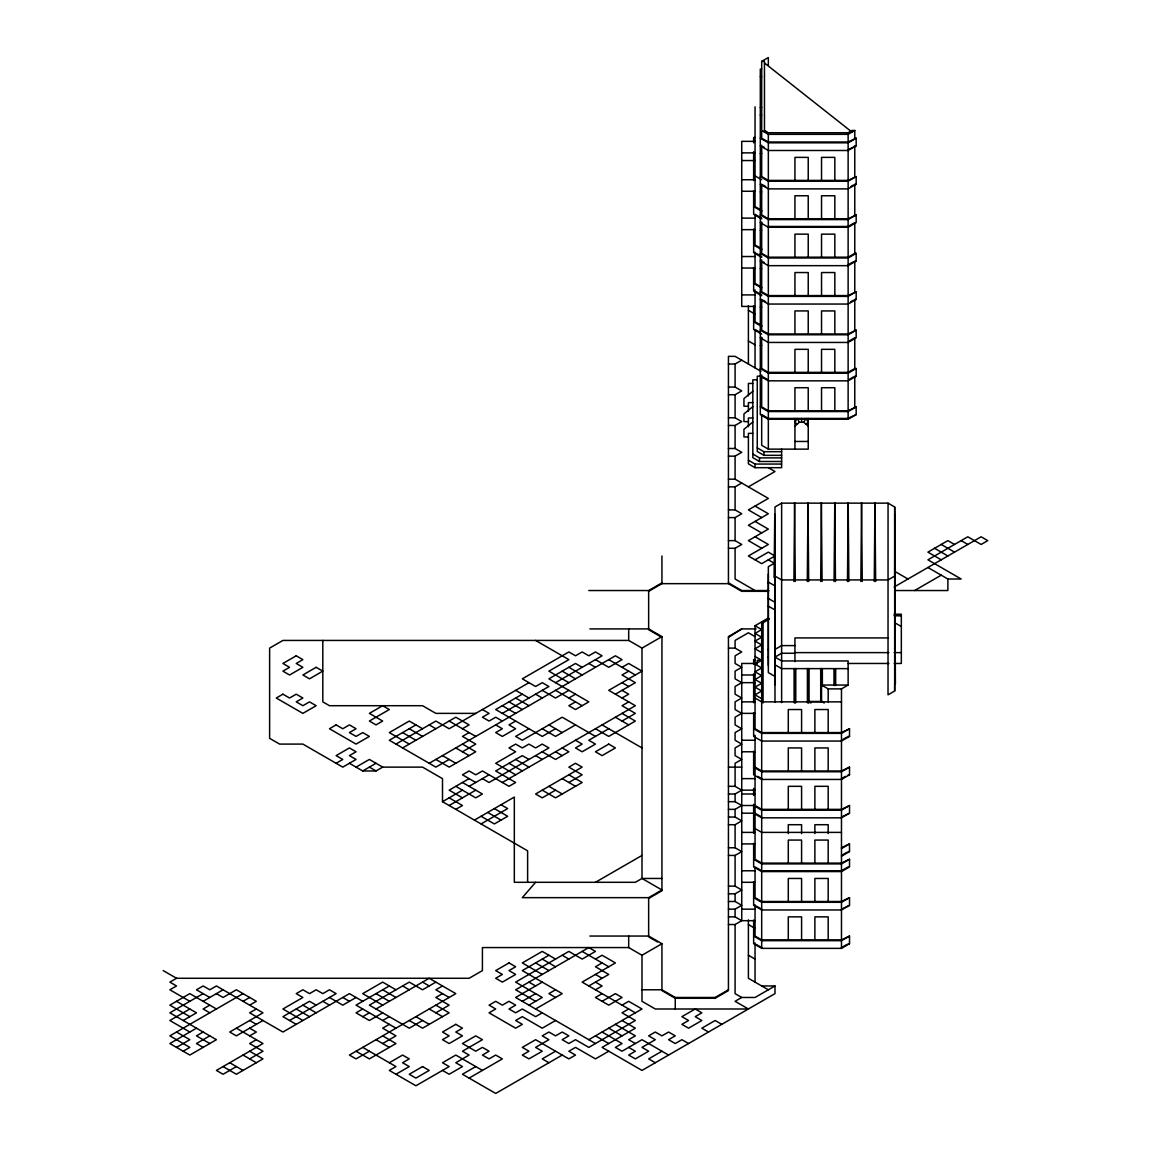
<?xml version="1.0" encoding="UTF-8"?>
<svg xmlns="http://www.w3.org/2000/svg" width="1151" height="1151" viewBox="0 0 1151 1151"><rect width="100%" height="100%" fill="white"/><g stroke="black" fill="none" stroke-linecap="round" stroke-linejoin="round"><path stroke-width="1.5" d="M774.983 702.326L774.983 506.987L781.63 503.145L888.054 503.145L888.025 694.844L894.672 691.003L894.687 683.809L895.392 684.126L894.701 514.267M888.054 503.145L894.701 506.987L894.672 576.09L888.025 579.931L781.63 579.931L774.983 576.09M794.938 426.1L799.37 422.273L803.801 422.273L806.017 418.432L808.232 422.273L806.017 424.187M535.603 882.299L522.309 897.651L648.646 897.651L661.94 889.982L641.999 878.458L635.352 882.299L514.324 882.299L514.324 797.067L474.428 820.102M752.826 391.34L743.949 398.577L743.949 406.26L748.395 406.26M752.826 406.691L743.949 413.928L743.949 421.611L748.395 421.611M752.826 422.043L743.949 429.294L743.949 436.963L748.395 436.963M764.35 147.386L760.307 145.846L768.336 150.493L848.129 150.493L856.171 145.846L856.171 138.178L848.129 142.005L768.336 142.005L761.689 138.178L761.689 61.391L768.336 57.55L768.336 65.233M854.776 138.178L854.776 130.495L852.013 130.495L848.129 132.739L768.336 132.739L764.465 130.495M761.689 130.495L768.336 134.336L848.129 134.336L854.776 130.495M760.307 138.178L768.336 142.81L848.129 142.81L856.171 138.178M848.129 149.688L856.171 145.846M761.689 145.256L761.689 176.563L768.336 180.405L848.129 180.405L856.171 176.563L856.171 184.246L848.129 188.879L768.336 188.879L760.307 184.246L761.689 184.246L761.689 214.949L768.336 218.791L848.129 218.791L856.171 214.949L856.171 222.632L848.129 227.265L768.336 227.265L760.307 222.632L761.689 222.632M760.307 176.563L768.336 181.196L848.129 181.196L856.171 176.563M850.79 186.548L853.452 185.009M760.307 214.949L768.336 219.596L848.129 219.596L856.171 214.949M849.467 225.697L854.776 222.632L854.776 253.349L848.129 257.191L768.336 257.191L761.689 253.349L761.689 222.042M760.307 253.349L768.336 257.982L848.129 257.982L856.171 253.349L856.171 261.018L848.129 265.665L768.336 265.665L760.307 261.018L764.35 262.557M848.129 264.859L853.452 261.795M761.689 259.838L761.689 291.735L768.336 295.577L848.129 295.577L856.171 291.735L856.171 299.418L848.129 304.051L768.336 304.051L760.307 299.418L761.689 299.418L761.689 330.121L768.336 333.963L848.129 333.963L856.171 330.121L856.171 337.804L848.129 342.451L768.336 342.451L760.307 337.804L761.689 337.804M760.307 291.735L768.336 296.382L848.129 296.382L856.171 291.735M728.439 364.018L735.086 364.018L741.733 360.191M850.79 301.72L853.452 300.181M728.439 394.735L735.086 394.735L741.733 390.894L735.086 387.053L728.439 387.053M760.307 330.121L768.336 334.768L848.129 334.768L856.171 330.121M849.467 340.883L854.776 337.804L854.776 368.521L848.129 372.363L768.336 372.363L761.689 368.521L761.689 337.214M728.439 425.453L735.086 425.453L741.733 421.611L735.086 417.77L728.439 417.77M760.307 368.521L768.336 373.154L848.129 373.154L856.171 368.521L856.171 376.204L848.129 380.837L768.336 380.837L760.307 376.204M849.467 379.269L853.452 376.967M728.439 456.156L735.086 456.156L741.733 452.329L735.086 448.487L728.439 448.487M761.689 375.01L761.689 406.907L768.336 410.749L848.129 410.749L856.171 406.907L856.171 414.59L848.129 419.223L768.336 419.223L760.307 414.59L760.307 69.074L761.689 69.074M760.307 406.907L768.336 411.554L848.129 411.554L856.171 406.907M849.467 417.655L856.171 414.59M728.439 486.873L735.086 486.873L741.733 483.032M748.395 486.873L774.983 471.522L768.336 467.68M728.439 517.59L735.086 517.59L741.733 513.749L735.086 509.907L728.439 509.907M336.121 763.286L342.768 759.444L336.121 755.617L349.415 747.934L356.062 751.776L349.415 755.617L356.062 759.444L342.768 767.127L302.871 744.093L279.592 744.093L269.622 738.338L269.622 648.114L282.916 640.431L628.691 640.431L641.999 648.114L661.94 636.604L661.94 890.773L648.646 898.456M774.076 577.514L774.781 514.195L774.781 577.917M415.914 724.9L389.311 740.251L435.855 767.127L449.163 759.444M588.794 590.535L648.646 590.535L661.94 582.852M648.646 591.326L661.94 583.658L728.439 583.658L741.733 591.326L768.595 591.326M774.781 521.921L774.781 522.727M356.062 767.127L369.37 759.444L382.664 767.127L422.561 767.127L442.502 778.652L442.502 801.686L527.618 850.819L527.618 882.299M395.958 744.093L435.855 721.058L449.163 728.741L528.956 682.672M728.439 548.293L735.086 548.293L741.733 544.466L735.086 540.625L728.439 540.625M774.983 684.716L774.983 529.618M349.415 763.286L362.709 770.969L376.017 763.286M402.605 747.934L455.81 717.217L469.104 724.9L462.457 728.741M774.983 537.301L774.983 538.092M362.709 770.969L376.017 770.969L382.664 767.127M774.983 544.97L774.983 545.775M848.862 581.485L848.172 502.742L847.467 581.485M522.309 694.182L495.707 709.534L542.25 736.41L555.545 728.741M755.042 559.818L768.336 552.135L774.983 555.976L761.689 563.659L748.395 555.976L768.336 544.466L755.042 536.783M774.983 552.653L774.983 553.458M469.104 732.583L462.457 736.41L475.751 744.093L462.457 751.776M502.354 713.375L548.898 686.5L542.25 682.672L535.603 686.5L522.309 678.831L568.853 651.955L575.5 655.797L582.147 651.955L588.794 655.797L595.455 651.955L602.102 655.797L555.545 682.672M774.983 560.465L774.983 561.271M774.983 562.853L768.336 566.695L768.336 672.601L774.983 676.443M429.208 763.286L615.397 655.797L622.044 659.638L608.75 667.307L595.455 659.638M774.983 568.191L774.983 568.997M768.336 665.336L768.336 573.975M774.983 570.133L774.983 570.925M515.648 721.058L509.001 724.9L515.648 728.741L502.354 736.41L495.707 732.583L502.354 728.741L495.707 724.9M568.853 690.341L555.545 698.024L542.25 690.341M774.983 577.802L774.983 578.608M768.336 582.708L768.336 583.514M568.853 698.024L575.5 694.182M622.044 667.307L628.691 663.465L641.999 671.148L608.75 690.341L635.352 705.707L502.354 782.479M528.956 728.741L515.648 736.41L522.309 740.251L562.206 717.217L595.455 736.41M575.5 701.865L568.853 705.707L575.5 709.534L588.794 701.865L548.898 678.831L575.5 663.465L582.147 667.307M628.691 671.148L622.044 674.99L635.352 682.672L615.397 694.182M894.701 522.741L894.701 521.935M768.336 598.06L768.336 598.865M894.701 530.424L894.701 529.618M774.983 601.901L774.983 602.707M469.104 778.652L449.163 790.162L462.457 797.844M894.701 538.092L894.701 537.301M442.502 801.686L462.457 790.162M469.104 786.32L489.06 774.81M575.5 724.9L555.545 736.41L542.25 728.741M622.044 698.024L628.691 694.182L622.044 690.341M756.078 628.921L741.733 628.921L728.439 636.604L728.439 990.594L715.145 998.277L675.249 998.277L661.94 990.594L661.94 943.719L648.646 936.051L589.873 936.051M728.439 637.395L741.733 628.921M753.646 712.786L753.646 736.41L761.689 741.057L841.482 741.057L849.524 736.41L849.524 728.741L841.482 732.568L761.689 732.568L755.042 728.741L755.042 625.741L767.602 618.49M894.701 545.775L894.701 544.97M769.026 618.461L763.07 621.9L763.07 702.916M763.07 622.705L769.026 619.267M449.163 805.513L475.751 790.162M628.691 701.865L622.044 705.707L635.352 713.375L622.044 721.058M894.701 553.458L894.701 552.653M455.81 809.354L462.457 805.513L449.163 797.844M894.701 561.127L894.701 560.336M661.94 943.719L641.999 955.244L628.691 947.561L482.413 947.561L482.413 970.595L469.104 978.278L176.52 978.278L169.873 982.12L176.52 985.961L169.873 989.788L189.829 1001.312M608.75 728.741L588.794 740.251L595.455 744.093L582.147 751.776L575.5 747.934L582.147 744.093L575.5 740.251M894.701 568.81L894.701 568.004M768.336 649.178L768.336 649.97M774.983 649.437L781.63 645.596L794.938 645.596M755.042 656.458L761.689 660.286L755.042 664.127L761.689 667.968L755.042 671.81L761.689 675.651L755.042 679.493L761.689 683.32L755.042 687.161L761.689 691.003L755.042 694.844L761.689 698.686M768.336 656.847L768.336 657.653M481.075 823.943L507.677 808.592L501.03 804.75M894.169 586.981L981.127 536.783L987.774 540.625L981.127 544.466L967.818 536.783L927.922 559.818L961.171 579.011L947.877 579.011L927.922 567.501M203.123 993.63L169.873 1012.822L216.417 1039.698L189.829 1055.064L169.873 1043.54L196.476 1028.188M555.545 790.162L542.25 797.844L535.603 794.003L582.147 767.127L575.5 763.286L568.853 767.127L582.147 774.81L568.853 782.479M755.042 682.658L741.733 682.658L735.086 686.5L735.086 694.182L741.733 698.024L735.086 701.865L735.086 709.534L741.733 713.375L755.042 713.375M189.829 1008.995L169.873 1020.505L189.829 1032.03M203.123 1001.312L223.078 989.788M914.628 590.535L941.23 575.169M774.983 676.184L774.983 676.989M183.182 1020.505L196.476 1012.822L176.52 1001.312M209.77 1005.154L203.123 1008.995L209.77 1012.822M794.104 702.657L794.104 668.63L795.773 668.63L795.773 702.657M243.019 993.63L169.873 1035.857L189.829 1047.381L183.182 1051.223M807.398 702.657L807.398 668.63L809.067 668.63L809.067 702.657M243.019 1001.312L249.666 997.471M741.733 713.375L735.086 717.217L735.086 724.9L741.733 728.741L735.086 732.583L735.086 740.251L741.733 744.093L735.086 747.934L735.086 755.617L741.733 759.444L735.086 763.286L735.086 786.32L741.733 790.162L755.042 790.162M822.361 701.463L820.706 701.463L820.706 668.63L822.361 668.63L822.361 685.91M894.701 630.777L894.701 629.971M176.52 1047.381L189.829 1039.698L176.52 1032.03M203.123 1032.03L196.476 1035.857L209.77 1043.54M249.666 1005.154L256.328 1001.312L236.372 989.788L223.078 997.471L216.417 993.63M834.835 669.105L835.669 668.63L835.669 685.046L834.835 685.521L834 685.046L834 668.63L834.835 669.105L834.835 685.521M894.701 638.46L894.701 637.654M209.77 1035.857L196.476 1043.54L203.123 1047.381M256.328 1008.995L249.666 1012.822L282.916 1032.03L349.415 993.63L362.709 1001.312M894.701 646.128L894.701 645.337M894.701 653.811L894.701 653.005M262.975 1020.505L236.372 1035.857L229.725 1032.03L262.975 1012.822L216.417 985.961L209.77 989.788L203.123 985.961L196.476 989.788L209.77 997.471M848.129 685.046L821.541 685.046L828.188 688.888L841.482 688.888L848.129 685.046L848.129 660.947L781.63 660.947L774.983 657.106L781.63 653.264L794.938 653.264M894.701 661.494L894.701 660.688M249.666 1035.857L256.328 1032.03L249.666 1028.188M894.701 669.163L894.701 668.371M256.328 1039.698L249.666 1043.54L262.975 1051.223L249.666 1058.891M289.563 1020.505L336.121 993.63L329.459 989.788L322.812 993.63L316.165 989.788L309.518 993.63L302.871 989.788L296.224 993.63L302.871 997.471L282.916 1008.995L302.871 1020.505M894.701 676.846L894.701 676.04M236.372 1066.574L223.078 1074.257L216.417 1070.416L262.975 1043.54L236.372 1028.188M356.062 997.471L342.768 1005.154L329.459 997.471M389.311 985.961L356.062 1005.154L395.958 1028.188M362.709 1008.995L356.062 1012.822L369.37 1020.505L382.664 1012.822M728.439 794.003L735.086 794.003L741.733 790.162M753.646 728.741L761.689 733.374L841.482 733.374L849.524 728.741M362.709 1016.664L369.37 1012.822M376.017 1008.995L429.208 978.278L455.81 993.63L349.415 1055.064L356.062 1058.891L369.37 1051.223M595.455 882.299L641.999 855.423M841.482 740.251L846.805 737.187M435.855 982.12L422.561 989.788L409.267 982.12L369.37 1005.154L409.267 1028.188L422.561 1020.505M728.439 809.354L735.086 809.354L741.733 805.513L755.042 805.513L761.689 809.354L841.482 809.354L849.524 805.513L849.524 813.196L841.482 817.829L761.689 817.829L754.998 813.973M382.664 1020.505L389.311 1016.664M442.502 985.961L435.855 989.788L449.163 997.471M389.311 1024.347L382.664 1028.188L395.958 1035.857L382.664 1043.54M442.502 993.63L435.855 997.471L449.163 1005.154L435.855 1012.822M728.439 824.72L735.086 824.72L741.733 820.879L735.086 817.037L728.439 817.037M755.042 767.127L761.689 770.969L841.482 770.969L849.524 767.127L849.524 774.81L841.482 779.443L761.689 779.443L753.646 774.81L753.646 751.186M753.646 767.127L761.689 771.76L841.482 771.76L849.524 767.127M841.482 778.637L845.467 776.335M548.898 955.244L522.309 970.595L562.206 993.63L535.603 1008.995M728.439 855.423L735.086 855.423L741.733 851.582L735.086 847.755L728.439 847.755M389.311 1062.733L402.605 1055.064L409.267 1058.891L402.605 1062.733L409.267 1066.574L395.958 1074.257M542.25 982.12L515.648 997.471L595.455 1043.54M754.998 806.29L761.689 810.16L841.482 810.16L849.524 805.513M522.309 1001.312L535.603 993.63M595.455 959.085L602.102 955.244L615.397 962.927L582.147 982.12L635.352 1012.822M841.482 817.037L849.524 813.196M528.956 1005.154L542.25 997.471L515.648 982.12L568.853 951.402L582.147 959.085L595.455 951.402L588.794 947.561L515.648 989.788L535.603 1001.312M555.545 989.788L548.898 993.63L555.545 997.471M602.102 962.927L595.455 966.754L608.75 974.437L588.794 985.961M728.439 893.823L735.086 893.823L741.733 889.982L735.086 886.141L728.439 886.141M542.25 1012.822L535.603 1016.664L522.309 1008.995L515.648 1012.822L509.001 1008.995L515.648 1005.154L509.001 1001.312L502.354 1005.154L495.707 1001.312L489.06 1005.154L495.707 1008.995L489.06 1012.822L515.648 1028.188L522.309 1024.347L515.648 1020.505L522.309 1016.664L542.25 1028.188L555.545 1020.505M595.455 989.788L602.102 985.961L595.455 982.12M728.439 909.175L735.086 909.175L741.733 905.333L735.086 901.492L728.439 901.492M841.482 847.755L849.524 843.913L849.524 851.582L841.482 856.229M841.482 848.546L849.524 843.913M475.751 1066.574L462.457 1074.257L495.707 1093.45L562.206 1055.064M602.102 993.63L595.455 997.471L608.75 1005.154L622.044 997.471L615.397 993.63L602.102 1001.312M841.482 855.423L846.805 852.359M469.104 1078.099L502.354 1058.891L495.707 1055.064L489.06 1058.891L482.413 1055.064L489.06 1051.223L482.413 1047.381L475.751 1051.223L462.457 1043.54L475.751 1035.857L482.413 1039.698L462.457 1051.223L469.104 1055.064L455.81 1062.733L462.457 1066.574L449.163 1074.257L442.502 1070.416M728.439 924.526L735.086 924.526L741.733 920.685L755.042 920.685M755.042 735.23L755.042 859.265L761.689 863.106L841.482 863.106L849.524 859.265L849.524 866.948L841.482 871.58L761.689 871.58L753.646 866.948L753.646 843.323M753.646 859.265L761.689 863.897L841.482 863.897L849.524 859.265M848.129 866.948L841.482 870.775L761.689 870.775M622.044 1005.154L628.691 1001.312L641.999 1008.995L588.794 1039.698M555.545 1051.223L542.25 1058.891L548.898 1062.733M628.691 1008.995L622.044 1012.822L635.352 1020.505L588.794 1047.381L575.5 1039.698L568.853 1043.54L562.206 1039.698L568.853 1035.857L562.206 1032.03L555.545 1035.857L548.898 1032.03L542.25 1035.857L548.898 1039.698L535.603 1047.381L542.25 1051.223L528.956 1058.891L522.309 1055.064L528.956 1051.223L522.309 1047.381L535.603 1039.698L568.853 1058.891L575.5 1055.064L568.853 1051.223L575.5 1047.381L595.455 1058.891L608.75 1051.223M760.351 870.012L755.042 866.948L755.042 897.651L761.689 901.492L841.482 901.492L849.524 897.651L849.524 905.333L841.482 909.966L761.689 909.966L753.646 905.333L753.646 881.709M753.646 897.651L761.689 902.298L841.482 902.298L849.524 897.651M841.482 909.175L849.524 905.333M641.999 989.788L661.94 989.788L675.249 997.471L715.145 997.471L728.439 989.788M622.044 1020.505L635.352 1028.188L602.102 1047.381L641.999 1070.416L774.983 993.63L774.983 985.961L755.042 997.471L741.733 997.471L735.086 1001.312L748.395 1008.995L655.293 1008.995L641.999 1001.312L641.999 955.244M755.042 904.744L755.042 936.051L761.689 939.892L841.482 939.892L849.524 936.051L849.524 943.719L841.482 948.366L761.689 948.366L753.646 943.719L753.646 920.095M753.646 936.051L761.689 940.684L841.482 940.684L849.524 936.051M661.94 1051.223L648.646 1058.891L655.293 1062.733M841.482 947.561L846.805 944.496M761.689 61.391L764.465 61.391L764.465 132.092M760.307 76.743L761.689 76.743M760.307 107.46L761.689 107.46M760.307 115.143L761.689 115.143M755.042 137.516L753.646 137.516L753.646 142.825M755.042 141.357L741.733 141.357L741.733 306.439L755.042 306.439M741.733 152.867L755.042 152.867M760.307 153.529L761.689 153.529M741.733 160.55L755.042 160.55M741.733 179.743L755.042 179.743M856.171 184.246L854.776 184.246L854.776 214.949M741.733 191.267L755.042 191.267M760.307 191.915L761.689 191.915M741.733 218.129L755.042 218.129M768.336 226.474L848.129 226.474M741.733 229.653L755.042 229.653M760.307 230.315L761.689 230.315M854.776 253.349L856.171 253.349M741.733 256.529L755.042 256.529M856.171 261.018L854.776 261.018L854.776 291.735M741.733 268.039L755.042 268.039M760.307 268.701L761.689 268.701M741.733 294.915L755.042 294.915M856.171 299.418L854.776 299.418L854.776 330.121M760.307 307.101L761.689 307.101M760.307 345.487L761.689 345.487M854.776 368.521L856.171 368.521M856.171 376.204L854.776 376.204L854.776 406.907M757.257 379.816L752.826 379.816L752.826 457.666L759.473 461.493L781.63 461.493M752.826 383.441L748.395 383.441L748.395 395.786M752.826 402.634L748.395 402.634L748.395 411.367M752.826 417.986L748.395 417.986L748.395 426.733M768.336 418.432L848.129 418.432M752.826 433.351L748.395 433.351L748.395 463.839L755.042 467.68L781.63 467.68L781.63 449.135M794.938 441.466L808.232 441.466M767.012 417.655L761.689 414.59L761.689 445.308L768.336 449.135L808.232 449.135L808.232 418.432M757.257 447.868L763.904 451.696L781.63 451.696M768.336 380.031L761.689 376.204L757.257 376.204L757.257 451.48L763.904 455.321L781.63 455.321M752.826 454.041L759.473 457.882L781.63 457.882M748.395 460.213L755.042 464.054L781.63 464.054M728.439 479.19L735.086 479.19L768.336 498.397L748.395 509.907L761.689 517.59M728.439 582.852L741.733 590.535L768.782 590.535M895.118 590.535L947.877 590.535L947.877 579.011M894.212 614.217L901.334 614.217L901.334 663.465L894.212 663.465M894.212 615.022L901.334 615.022M894.212 615.828L901.334 615.828M589.873 628.921L648.646 628.921L661.94 636.604M888.025 637.913L794.938 637.913L794.938 661.681M728.439 648.114L735.086 648.114L741.733 651.955L735.086 655.797L735.086 663.465L741.733 667.307L735.086 671.148L735.086 678.831L741.733 682.672M794.564 652.617L888.874 652.617M894.212 652.617L901.334 652.617M755.042 659.624L753.646 659.624L753.646 664.242M761.689 660.286L757.257 660.286L757.257 663.911L754.293 663.911M755.042 663.465L741.733 663.465L741.733 920.685L735.086 916.858L728.439 916.858M847.942 663.465L888.874 663.465M848.129 668.63L781.63 668.63L774.983 664.789M741.733 674.99L755.042 674.99M741.733 701.865L755.042 701.865M841.482 701.865L761.689 701.865L755.042 698.024M475.751 713.375L435.855 713.375L422.561 705.707L329.459 705.707L322.812 701.865L322.812 640.431M848.129 736.41L849.524 736.41M741.733 740.251L755.042 740.251M741.733 751.776L755.042 751.776M728.439 767.127L741.733 767.127M848.129 774.81L849.524 774.81M741.733 778.637L755.042 778.637M728.439 786.32L735.086 786.32M741.733 794.003L755.042 794.003M728.439 801.686L735.086 801.686L741.733 805.513M741.733 813.196L755.042 813.196M741.733 832.389L755.042 832.389M841.482 832.389L761.689 832.389L755.042 828.547M741.733 843.913L755.042 843.913M848.129 851.582L849.524 851.582M741.733 870.775L755.042 870.775M661.94 878.458L641.999 878.458L641.999 648.114M741.733 882.299L755.042 882.299M741.733 909.175L755.042 909.175M848.129 943.719L849.524 943.719M761.689 985.961L774.983 985.961M755.042 175.902L761.689 179.743M763.012 185.009L765.674 186.548M761.689 210.46L755.042 206.619L755.042 106.798M753.646 206.619L761.689 211.252M761.689 218.129L755.042 214.302L755.042 245.005L761.689 248.846M761.689 218.935L753.646 214.302L753.646 190.678M753.646 245.005L761.689 249.652M756.365 253.45L761.689 256.529M761.689 257.32L753.646 252.688L753.646 229.063M761.689 287.246L755.042 283.405L755.042 252.098M753.646 283.405L761.689 288.038M756.365 291.85L761.689 294.915M761.689 295.721L753.646 291.074L753.646 267.449M763.012 300.181L765.674 301.72M748.395 310.281L755.042 314.108M761.689 325.632L755.042 321.791L755.042 289.894M753.646 321.791L761.689 326.438M760.351 332.538L755.042 329.474L755.042 367.86M761.689 334.107L753.646 329.474L753.646 305.849M748.395 340.984L755.042 344.825M760.955 371.269L735.086 356.35L728.439 356.35L728.439 583.658M961.171 540.625L967.818 544.466M954.524 544.466L947.877 540.625L927.922 552.135L941.23 559.818M941.23 544.466L954.524 552.135M934.583 548.293L947.877 555.976M894.672 571.328L907.981 579.011M755.042 506.066L768.336 513.749L748.395 525.259L761.689 532.942M755.042 521.432L768.336 529.1L748.395 540.625L761.689 548.293M894.701 622.705L901.334 626.532M768.336 559.818L774.983 563.659M768.336 582.046L774.983 585.888M755.042 590.535L735.086 579.011L735.086 548.293M768.336 598.462L774.983 602.304M768.336 606.145L774.983 609.987M755.042 625.741L761.689 629.583L755.042 633.424L761.689 637.251L755.042 641.093L761.689 644.934L755.042 648.776L761.689 652.617M755.042 636.604L748.395 632.762L735.086 640.431L735.086 648.114M824.188 703.002L821.541 701.463L808.232 701.463L810.894 703.002M661.94 637.395L648.646 629.726L648.646 590.535M608.75 659.638L635.352 674.99M588.794 663.465L595.455 667.307M622.044 682.672L628.691 686.5M535.603 640.431L568.853 659.638L548.898 671.148L568.853 682.672M568.853 667.307L582.147 674.99M757.703 776.335L761.689 778.637M562.206 671.148L575.5 678.831M622.044 713.375L635.352 721.058L608.75 736.41L595.455 728.741M615.397 717.217L628.691 724.9M555.545 690.341L582.147 705.707M602.102 724.9L641.999 747.934M756.365 813.958L761.689 817.037M535.603 694.182L542.25 698.024M515.648 690.341L528.956 698.024M515.648 698.024L528.956 705.707M509.001 701.865L522.309 709.534M548.898 724.9L562.206 732.583M502.354 705.707L515.648 713.375M562.206 747.934L568.853 751.776L555.545 759.444L542.25 751.776M482.413 709.534L489.06 713.375L482.413 717.217L489.06 721.058L495.707 717.217L502.354 721.058M555.545 751.776L562.206 755.617M535.603 755.617L542.25 759.444M568.853 774.81L582.147 782.479L555.545 797.844L542.25 790.162M528.956 759.444L522.309 755.617L495.707 770.969L515.648 782.479L509.001 786.32L482.413 770.969L475.751 774.81L469.104 770.969L462.457 774.81L475.751 782.479M562.206 778.652L575.5 786.32M449.163 721.058L475.751 736.41M515.648 759.444L528.956 767.127M509.001 763.286L522.309 770.969M548.898 786.32L562.206 794.003M756.365 906.096L761.689 909.175M429.208 724.9L435.855 728.741M462.457 744.093L475.751 751.776L449.163 767.127L435.855 759.444M515.648 774.81L495.707 763.286L515.648 751.776L509.001 747.934L515.648 744.093L522.309 747.934L528.956 744.093L535.603 747.934L542.25 744.093L548.898 747.934L489.06 782.479L482.413 778.652M422.561 728.741L409.267 721.058L389.311 732.583L409.267 744.093M455.81 747.934L469.104 755.617M409.267 728.741L422.561 736.41M748.395 924.526L755.042 928.368M402.605 732.583L415.914 740.251M442.502 755.617L455.81 763.286M756.365 944.496L761.689 947.561M462.457 782.479L482.413 794.003L475.751 797.844L455.81 786.32M494.369 808.592L507.677 816.275L494.369 823.943L481.075 816.275M748.395 955.244L755.042 959.085M487.722 812.433L501.03 820.102M768.336 989.788L748.395 978.278L748.395 919.922M369.37 767.127L376.017 770.969M657.509 941.964L648.646 936.842L648.646 897.651M741.733 997.471L735.086 993.63L735.086 924.526M721.792 1024.347L715.145 1020.505L701.837 1028.188L708.498 1032.03M582.147 951.402L608.75 966.754M562.206 955.244L568.853 959.085M595.455 974.437L602.102 978.278M555.545 959.085L542.25 951.402L522.309 962.927L542.25 974.437M542.25 959.085L555.545 966.754M688.543 1043.54L681.896 1039.698L675.249 1043.54L668.587 1039.698L675.249 1035.857L668.587 1032.03L661.94 1035.857L655.293 1032.03L648.646 1035.857L655.293 1039.698L641.999 1047.381L648.646 1051.223L635.352 1058.891L628.691 1055.064L635.352 1051.223L628.691 1047.381M535.603 962.927L548.898 970.595M615.397 1024.347L635.352 1035.857L628.691 1039.698L635.352 1043.54M668.587 1055.064L641.999 1039.698L622.044 1051.223L615.397 1047.381L622.044 1043.54L602.102 1032.03M528.956 982.12L535.603 985.961M608.75 1028.188L622.044 1035.857M595.455 1035.857L608.75 1043.54M422.561 982.12L429.208 985.961M402.605 985.961L409.267 989.788M435.855 1005.154L449.163 1012.822L422.561 1028.188L409.267 1020.505M395.958 989.788L382.664 982.12L362.709 993.63L382.664 1005.154M429.208 1008.995L442.502 1016.664M382.664 989.788L395.958 997.471M376.017 993.63L389.311 1001.312M415.914 1016.664L429.208 1024.347M482.413 1070.416L455.81 1055.064L442.502 1062.733L449.163 1066.574L415.914 1085.767L389.311 1070.416L395.958 1066.574L362.709 1047.381M342.768 997.471L349.415 1001.312M322.812 1001.312L329.459 1005.154M382.664 1035.857L395.958 1043.54L369.37 1058.891L356.062 1051.223M316.165 1005.154L309.518 1001.312L282.916 1016.664L296.224 1024.347M376.017 1039.698L389.311 1047.381M302.871 1005.154L316.165 1012.822M296.224 1008.995L309.518 1016.664M163.226 970.595L176.52 978.278M249.666 1020.505L256.328 1024.347M216.417 1008.995L189.829 993.63L169.873 1005.154L189.829 1016.664M249.666 1051.223L262.975 1058.891L236.372 1074.257L223.078 1066.574M243.019 1055.064L256.328 1062.733M229.725 1062.733L243.019 1070.416M764.465 62.988L852.013 132.092L852.013 130.495M803.801 422.273L808.232 426.1M797.154 424.187L794.938 422.273L797.154 418.432L799.37 422.273M894.701 506.987L894.672 691.003M875.652 581.485L874.947 502.742L874.256 581.485M862.257 581.485L861.552 502.742L860.862 581.485M854.776 145.846L854.776 176.563M848.129 134.336L848.129 142.005M848.129 142.81L848.129 180.405M848.129 181.196L848.129 218.791M848.129 219.596L848.129 257.191M848.129 257.982L848.129 295.577M848.129 296.382L848.129 333.963M848.129 334.768L848.129 372.363M848.129 373.154L848.129 410.749M848.129 411.554L848.129 419.223M848.172 502.742L848.172 581.082M841.482 688.888L841.482 732.568M841.482 733.374L841.482 770.969M841.482 771.76L841.482 809.354M841.482 810.16L841.482 863.106M841.482 863.897L841.482 901.492M841.482 902.298L841.482 939.892M841.482 940.684L841.482 948.366M835.468 581.485L834.777 502.742L834.072 581.485M834.835 180.405L834.835 157.37L821.541 157.37L821.541 180.405M834.835 218.791L834.835 195.756L821.541 195.756L821.541 218.791M834.835 257.191L834.835 234.157L821.541 234.157L821.541 257.191M834.835 295.577L834.835 272.542L821.541 272.542L821.541 295.577M834.835 333.963L834.835 310.928L821.541 310.928L821.541 333.963M834.835 372.363L834.835 349.329L821.541 349.329L821.541 372.363M834.835 410.749L834.835 387.714L821.541 387.714L821.541 410.749M828.188 688.888L828.188 702.009M828.188 732.568L828.188 709.534L814.879 709.534L814.879 732.568M828.188 770.969L828.188 747.934L814.879 747.934L814.879 770.969M828.188 809.354L828.188 786.32L814.879 786.32L814.879 809.354M828.188 833.569L828.188 824.706L814.879 824.706L814.879 833.569M828.188 863.106L828.188 840.072L814.879 840.072L814.879 863.106M828.188 901.492L828.188 878.458L814.879 878.458L814.879 901.492M828.188 939.892L828.188 916.858L814.879 916.858L814.879 939.892M822.087 581.485L821.382 502.742L820.692 581.485M821.541 669.105L821.541 701.937M808.693 581.485L807.988 502.742L807.297 581.485M808.232 180.405L808.232 157.37L794.938 157.37L794.938 180.405M808.232 218.791L808.232 195.756L794.938 195.756L794.938 218.791M808.232 257.191L808.232 234.157L794.938 234.157L794.938 257.191M808.232 295.577L808.232 272.542L794.938 272.542L794.938 295.577M808.232 333.963L808.232 310.928L794.938 310.928L794.938 333.963M808.232 372.363L808.232 349.329L794.938 349.329L794.938 372.363M808.232 410.749L808.232 387.714L794.938 387.714L794.938 410.749M808.232 669.105L808.232 703.132M801.585 418.432L801.585 422.273M801.585 732.568L801.585 709.534L788.291 709.534L788.291 732.568M801.585 770.969L801.585 747.934L788.291 747.934L788.291 770.969M801.585 809.354L801.585 786.32L788.291 786.32L788.291 809.354M801.585 833.569L801.585 824.706L788.291 824.706L788.291 833.569M801.585 863.106L801.585 840.072L788.291 840.072L788.291 863.106M801.585 901.492L801.585 878.458L788.291 878.458L788.291 901.492M801.585 939.892L801.585 916.858L788.291 916.858L788.291 939.892M795.298 581.485L794.607 502.742L793.902 581.485M794.938 418.432L794.938 449.135M794.938 669.105L794.938 703.132M781.63 503.145L781.63 660.415M781.63 660.947L781.63 702.585M768.336 134.336L768.336 142.005M768.336 142.81L768.336 180.405M768.336 181.196L768.336 218.791M768.336 219.596L768.336 257.191M768.336 257.982L768.336 295.577M768.336 296.382L768.336 333.963M768.336 334.768L768.336 372.363M768.336 373.154L768.336 410.749M768.336 411.554L768.336 449.135M763.904 451.696L763.904 455.321M761.689 621.9L761.689 732.568M761.689 733.374L761.689 770.969M761.689 771.76L761.689 809.354M761.689 810.16L761.689 863.106M761.689 863.897L761.689 901.492M761.689 902.298L761.689 939.892M761.689 940.684L761.689 948.366M759.473 457.882L759.473 461.493M755.042 464.054L755.042 467.68M755.042 942.957L755.042 982.12M753.646 151.687L753.646 180.635M753.646 673.81L753.646 702.743M753.646 788.392L753.646 795.47M753.646 804.333L753.646 833.281M748.395 305.662L748.395 364.018M741.733 590.535L741.733 591.326M735.086 364.018L735.086 387.053M735.086 394.735L735.086 417.77M735.086 425.453L735.086 448.487M735.086 456.156L735.086 479.19M735.086 486.873L735.086 509.907M735.086 517.59L735.086 540.625M735.086 794.003L735.086 801.686M735.086 809.354L735.086 817.037M735.086 824.72L735.086 847.755M735.086 855.423L735.086 886.141M735.086 893.823L735.086 901.492M735.086 909.175L735.086 916.858M715.145 997.471L715.145 998.277M675.249 997.471L675.249 1008.995M661.94 555.976L661.94 583.658M628.691 628.921L628.691 640.431M628.691 936.051L628.691 947.561M296.224 655.797L282.916 663.465L289.563 667.307L282.916 671.148L289.563 674.99L302.871 667.307L296.224 663.465L302.871 659.638L296.224 655.797M316.165 667.307L302.871 674.99L309.518 678.831L322.812 671.148L316.165 667.307M282.916 694.182L276.269 698.024L302.871 713.375L316.165 705.707L309.518 701.865L302.871 705.707L296.224 701.865L302.871 698.024L296.224 694.182L289.563 698.024L282.916 694.182M336.121 724.9L329.459 728.741L356.062 744.093L369.37 736.41L362.709 732.583L356.062 736.41L349.415 732.583L356.062 728.741L349.415 724.9L342.768 728.741L336.121 724.9M382.664 705.707L369.37 713.375L382.664 721.058L376.017 724.9L369.37 721.058L389.311 709.534L382.664 705.707M608.75 744.093L595.455 751.776L602.102 755.617L615.397 747.934L608.75 744.093M509.001 962.927L495.707 970.595L502.354 974.437L495.707 978.278L502.354 982.12L515.648 974.437L509.001 970.595L515.648 966.754L509.001 962.927M455.81 1024.347L442.502 1032.03L449.163 1035.857L442.502 1039.698L449.163 1043.54L462.457 1035.857L455.81 1032.03L462.457 1028.188L455.81 1024.347M422.561 1066.574L409.267 1074.257L415.914 1078.099L429.208 1070.416L422.561 1066.574M695.19 1008.995L681.896 1016.664L688.543 1020.505L681.896 1024.347L688.543 1028.188L701.837 1020.505L695.19 1016.664L701.837 1012.822L695.19 1008.995"/></g></svg>
